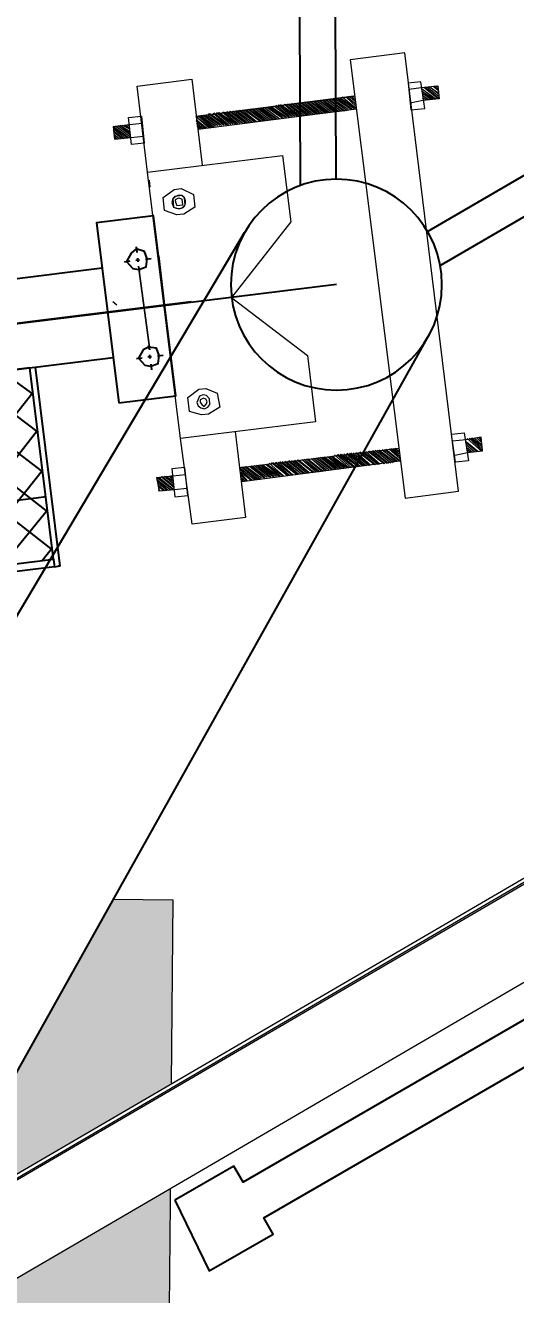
# Model space of a CAD drawing. Header units: millimetres. Extents: x 0 to 257, y -23 to 320.
# Drawn here: x 69.103 to 69.451, y -12.763 to -11.86 of the extents above; entities that cross this region are included whole.
import ezdxf
from ezdxf import colors
from ezdxf.entities.mleader import LeaderData, LeaderLine
from ezdxf.math import Vec2, Vec3

# ---------------------------------------------------------------- set-up
doc = ezdxf.new("R2010")
doc.units = ezdxf.units.MM
doc.header["$LTSCALE"] = 0.1
doc.linetypes.add('CENTER', pattern=[2, 1.25, -0.25, 0.25, -0.25])
for name, color, linetype in [('8', 8, 'Continuous'), ('9', 96, 'Continuous'), ('ASHURADOS', 7, 'Continuous'), ('FIBRA OPTICA AT&T', 5, 'Continuous'), ('PDF_Geometry', 5, 'Continuous'), ('titulos', 170, 'Continuous')]:
    doc.layers.add(name, color=color, linetype=linetype)
doc.styles.add('TEXTOS', font='romans.shx')

# ---------------------------------------------------------------- blocks, each defined once
blk = doc.blocks.new('TORREPLANTA')
at = {"layer": '8', "ltscale": 0.05}
h = blk.add_hatch(dxfattribs=at)
h.set_pattern_fill('AR-CONC', color=8, scale=0.00077)
h.paths.add_polyline_path([(28.1793, 102.8259), (28.3708, 102.6805), (28.3704, 102.6799), (28.3767, 102.6751), (28.0608, 102.7115), (28.0377, 102.7679)])
h.paths.add_polyline_path([(28.3509, 102.4627), (28.3424, 102.4591), (28.1903, 102.3952), (28.1511, 102.491)])
h.paths.add_polyline_path([(25.2673, 104.9069), (25.1918, 105.0944), (25.1992, 105.0888), (25.3757, 104.9548)], flags=17)
h.paths.add_polyline_path([(24.9933, 105.0027), (24.994, 105.0027), (24.995, 105.0106), (25.0765, 104.8224), (24.9641, 104.7726)], flags=17)
h.paths.add_polyline_path([(25.2266, 105.7636), (25.3462, 105.4934), (25.5502, 105.032), (25.4616, 104.9928), (25.2069, 105.1863), (25.2212, 105.2052), (25.1422, 105.3933), (24.9399, 105.4189), (24.8165, 105.2565), (24.8954, 105.0684), (24.919, 105.0654), (24.877, 104.734), (24.8186, 104.7084), (24.7175, 104.937), (24.495, 105.44)])
h.paths.add_polyline_path([(24.2477, 101.1594), (24.4231, 101.2359), (24.4344, 101.2408), (24.4047, 101.0064), (24.3862, 101.0087), (24.2632, 100.846), (24.3427, 100.6581), (24.5451, 100.6329), (24.6681, 100.7957), (24.6569, 100.8222), (24.864, 100.9092), (24.8676, 100.9008), (24.9936, 100.612), (24.2604, 100.2921), (24.0586, 100.7545), (23.9405, 101.0253)])
h.paths.add_polyline_path([(24.6737, 101.3453), (24.6951, 101.2963), (24.5013, 101.0458), (24.4977, 101.0462), (24.4979, 101.0481), (24.4923, 101.0488), (24.5215, 101.2788)])
h.paths.add_polyline_path([(24.7901, 101.0784), (24.8313, 100.984), (24.6719, 100.917)], flags=17)
at = {"layer": 'ASHURADOS', "ltscale": 0.1}
h = blk.add_hatch(dxfattribs=at)
h.set_pattern_fill('AR-CONC', color=8, scale=0.09)
h.paths.add_polyline_path([(29.1184, 102.616), (28.6219, 101.9887), (28.2103, 102.3144), (28.423, 102.4037), (28.4321, 102.3818), (28.6345, 102.3562), (28.7579, 102.5186), (28.6789, 102.7067), (28.4766, 102.7324), (28.4622, 102.7135), (28.283, 102.8496), (28.491, 103.1125), (28.7228, 102.9291)])
h.paths.add_polyline_path([(28.0145, 102.5104), (27.9946, 102.4852), (28.1403, 102.3699), (24.6681, 100.9118), (24.6664, 100.9095), (28.3445, 102.4541), (28.3455, 102.4517), (28.3664, 102.4605)])
h.paths.add_polyline_path([(28.3708, 102.6805), (28.3704, 102.6799), (28.3767, 102.6751), (28.1642, 102.6996), (28.2323, 102.7856)])
h.paths.add_polyline_path([(25.1861, 105.6157), (25.5817, 105.3026), (25.3835, 105.0522), (25.2069, 105.1863), (25.2212, 105.2052), (25.1422, 105.3933), (24.9399, 105.4189), (24.8165, 105.2565), (24.8954, 105.0684), (24.919, 105.0654), (24.8892, 104.8304), (24.4579, 105.1717), (24.9543, 105.7991)])
h.paths.add_polyline_path([(24.5451, 100.6329), (24.6681, 100.7957), (24.6569, 100.8222), (24.9577, 100.9486), (25.0285, 100.8926), (24.532, 100.2653), (23.9047, 100.7617), (24.4012, 101.389), (24.4484, 101.3516), (24.4047, 101.0064), (24.3862, 101.0087), (24.2632, 100.846), (24.3427, 100.6581)])
h.paths.add_polyline_path([(24.8847, 101.0064), (24.6719, 100.917), (24.7915, 101.0802)], flags=17)
h.paths.add_polyline_path([(24.628, 101.2095), (24.4969, 101.0402), (24.4979, 101.0481), (24.4923, 101.0488), (24.5232, 101.2925)], flags=17)
h.paths.add_polyline_path([(25.2677, 104.9059), (25.1918, 105.0944), (25.1992, 105.0888), (25.3324, 104.9877)], flags=17)
h.paths.add_polyline_path([(25.1208, 104.7203), (25.0852, 104.6753), (24.964, 104.7712), (24.9933, 105.0027), (24.994, 105.0027), (24.995, 105.0106)])
at = {"layer": '8', "lineweight": 0}
blk.add_line((24.4843, 101.0239), (24.9907, 105.0204), dxfattribs=at)
at = {"layer": '8', "ltscale": 0.1}
for p, q in [((24.3782, 100.8867), (25.0519, 101.7574)), ((24.5527, 100.7544), (25.2025, 101.641))]:
    blk.add_line(p, q, dxfattribs=at)
at = {"layer": '8', "lineweight": 0}
for points in [[(24.9639, 105.0824), (24.9218, 105.0877), (24.4023, 100.9875), (24.4514, 100.9813)], [(24.4901, 101.0313), (24.9944, 105.0118)], [(24.6951, 101.2963), (24.6737, 101.3453), (24.5215, 101.2788)], [(24.4231, 101.2359), (24.2477, 101.1594)], [(24.4344, 101.2408), (24.4231, 101.2359)]]:
    blk.add_lwpolyline(points, dxfattribs=at)
at = {"layer": '8', "linetype": 'CENTER', "lineweight": 0, "ltscale": 75}
blk.add_lwpolyline([(24.4861, 101.0261), (24.9919, 105.0178)], dxfattribs=at)
at = {"layer": '8', "ltscale": 0.1}
for points in [[(25.1059, 101.7916), (25.3995, 104.132)], [(25.1386, 101.7931), (25.4308, 104.1225)], [(27.3778, 102.6473), (25.2145, 101.7356)], [(27.3955, 102.6198), (25.2218, 101.7038)]]:
    blk.add_lwpolyline(points, dxfattribs=at)
blk.add_circle((25.1268, 101.6987), 0.0952, dxfattribs=at)
blk.add_circle((25.1268, 101.6987), 0.0952, dxfattribs=at)
blk = doc.blocks.new('A$Ce536baf8')
at = {"layer": 'PDF_Geometry', "lineweight": 9}
for points in [[(0.00375, 0.03333), (0.00625, 0.03583)], [(-0.13125, 0.00917), (-0.12292, 0.01833)], [(-0.13125, 0.0075), (-0.12125, 0.01833), (-0.12125, 0.00667), (-0.12125, -0.0025)], [(-0.12125, 0.01833), (-0.13125, 0.0175)], [(0.12125, 0.0125), (0.13042, 0.0225), (0.12125, 0.0225), (0.12125, 0.01083), (0.12125, 0.00167)], [(0.12125, 0.02167), (0.12125, 0.0225)], [(0.12125, 0.02083), (0.12292, 0.0225)], [(0.12125, 0.01917), (0.12458, 0.0225)], [(0.12125, 0.0175), (0.12625, 0.0225)], [(0.12125, 0.01667), (0.12708, 0.0225)], [(0.12125, 0.015), (0.12875, 0.0225)], [(0.12125, 0.01333), (0.12958, 0.0225)], [(0.12125, 0.01083), (0.13042, 0.02083)], [(0.12292, 0.01083), (0.13042, 0.01917)], [(0.13042, 0.0225), (0.13042, 0.01083), (0.13042, 0.00167)], [(-0.12125, 0.01667), (-0.13125, 0.00667), (-0.13125, 0.0175), (-0.13042, 0.0175)], [(-0.13125, 0.01667), (-0.12958, 0.0175)], [(-0.13125, 0.01417), (-0.12792, 0.0175)], [(-0.13125, 0.01333), (-0.12708, 0.0175)], [(-0.13125, 0.01167), (-0.12542, 0.0175)], [(-0.13125, 0.01083), (-0.12375, 0.0175)], [(-0.12958, 0.00667), (-0.12125, 0.015)], [(-0.12875, 0.00667), (-0.12125, 0.01417)], [(-0.12708, 0.00667), (-0.12125, 0.0125)], [(-0.12542, 0.00667), (-0.12125, 0.01167)], [(-0.12458, 0.00667), (-0.12125, 0.00917)], [(0.02958, 0.015), (-0.03042, 0.01333), (0.02958, 0.015)], [(0.12375, 0.01083), (0.13042, 0.0175), (0.12542, 0.01083)], [(0.12708, 0.01083), (0.13042, 0.01583)], [(0.12792, 0.01083), (0.13042, 0.01417)], [(0.12958, 0.01083), (0.13042, 0.0125)], [(0.13042, 0.01083), (0.13125, 0.01083)], [(-0.13125, -0.0025), (-0.13125, 0.00667)], [(-0.12292, 0.00667), (-0.12125, 0.00833)], [(-0.12208, 0.00667), (-0.12125, 0.0075)], [(0.09542, 0.00167), (0.09708, -0.095), (0.04958, -0.09583), (0.00042, -0.04833), (-0.04625, -0.0975), (-0.09375, -0.09833), (-0.09542, -0.00167), (0.09542, 0.00167), (0.15708, 0.0025), (0.15792, -0.03667), (0.09625, -0.0375)], [(0.08458, 0.00083), (0.08958, 0.00083)], [(-0.09458, -0.04083), (-0.15625, -0.04167), (-0.15708, -0.00333), (-0.09542, -0.00167)], [(0.03542, 0), (-0.03625, -0.00083)], [(0.07458, -0.01417), (0.07208, -0.01333), (0.06875, -0.01417)], [(-0.12958, -0.04167), (-0.13042, -0.04167), (-0.12792, -0.155)], [(-0.13042, -0.0425), (-0.12792, -0.04167), (-0.13042, -0.04417)], [(-0.12625, -0.04167), (-0.13042, -0.04583), (-0.12458, -0.04167)], [(-0.13042, -0.04833), (-0.12375, -0.04167)], [(-0.13042, -0.04917), (-0.12208, -0.04167)], [(-0.13042, -0.05083), (-0.12125, -0.04167)], [(-0.13042, -0.0525), (-0.12042, -0.0425)], [(-0.13042, -0.05333), (-0.12042, -0.04333)], [(-0.13042, -0.055), (-0.12042, -0.045)], [(-0.12042, -0.04167), (-0.11875, -0.155), (-0.11958, -0.155)], [(0.12208, -0.04), (0.12458, -0.03667)], [(0.12208, -0.04083), (0.12625, -0.03667)], [(0.12208, -0.0425), (0.12792, -0.03667)], [(0.12208, -0.04333), (0.12875, -0.03667)], [(0.12208, -0.045), (0.13125, -0.03667), (0.12208, -0.04667)], [(0.12292, -0.0375), (0.12208, -0.0375), (0.12458, -0.15083)], [(0.12208, -0.03833), (0.12375, -0.0375)], [(0.12208, -0.0475), (0.13125, -0.03833)], [(0.12208, -0.04917), (0.13125, -0.03917)], [(0.12292, -0.05), (0.13125, -0.04)], [(0.12292, -0.05167), (0.13125, -0.04167)], [(0.12292, -0.05333), (0.13125, -0.04333)], [(0.12292, -0.05417), (0.13125, -0.045)], [(0.13375, -0.15), (0.13125, -0.03667), (0.13375, -0.15), (0.13292, -0.15)], [(-0.12958, -0.05583), (-0.12042, -0.04583)], [(-0.12958, -0.0575), (-0.12042, -0.04833)], [(-0.12958, -0.05833), (-0.12042, -0.04917)], [(-0.12958, -0.06), (-0.12042, -0.05)], [(-0.12958, -0.06167), (-0.12042, -0.05167)], [(-0.12958, -0.0625), (-0.12042, -0.05333)], [(-0.12958, -0.06417), (-0.12042, -0.05417)], [(0.12292, -0.05583), (0.13208, -0.04583)], [(0.12292, -0.0575), (0.13208, -0.04667)], [(0.12292, -0.05833), (0.13208, -0.04917)], [(0.12292, -0.05917), (0.13208, -0.05)], [(0.12292, -0.06083), (0.13208, -0.05167)], [(0.12292, -0.0625), (0.13208, -0.0525)], [(0.12292, -0.06417), (0.13208, -0.05333)], [(-0.12958, -0.065), (-0.12042, -0.05583)], [(-0.12958, -0.06667), (-0.12042, -0.05667)], [(-0.12958, -0.06833), (-0.12042, -0.0575)], [(-0.12958, -0.06917), (-0.12042, -0.06)], [(-0.12958, -0.07083), (-0.12042, -0.06083)], [(-0.12958, -0.07167), (-0.11958, -0.0625)], [(0.12292, -0.065), (0.13208, -0.05583)], [(0.12292, -0.06583), (0.13208, -0.05667)], [(0.12292, -0.0675), (0.13208, -0.05833)], [(0.12292, -0.06917), (0.13208, -0.05917)], [(0.12292, -0.07083), (0.13208, -0.06083)], [(0.12292, -0.07167), (0.13208, -0.06167)], [(-0.12958, -0.07417), (-0.11958, -0.06417)], [(-0.12958, -0.075), (-0.11958, -0.065)], [(-0.12958, -0.07583), (-0.11958, -0.06667)], [(-0.12958, -0.0775), (-0.11958, -0.0675)], [(-0.12958, -0.07833), (-0.11958, -0.06917)], [(-0.12958, -0.08083), (-0.11958, -0.07)], [(-0.12958, -0.08167), (-0.11958, -0.07167)], [(0.12292, -0.0725), (0.13208, -0.06333)], [(0.12292, -0.07417), (0.13208, -0.065)], [(0.12292, -0.07583), (0.13208, -0.06583)], [(0.12292, -0.0775), (0.13208, -0.0675)], [(0.12292, -0.07833), (0.13208, -0.06833)], [(0.12292, -0.07917), (0.13208, -0.07)], [(0.12292, -0.08167), (0.13208, -0.07167)], [(-0.12958, -0.0825), (-0.11958, -0.07333)], [(-0.12958, -0.08417), (-0.11958, -0.07417)], [(-0.12958, -0.08583), (-0.11958, -0.07583)], [(-0.12958, -0.08667), (-0.11958, -0.07667)], [(-0.12958, -0.08833), (-0.11958, -0.07833)], [(-0.11958, -0.08), (-0.12958, -0.09), (-0.11958, -0.08083)], [(0.12292, -0.0825), (0.13208, -0.0725)], [(0.12292, -0.08417), (0.13208, -0.07417)], [(0.12292, -0.085), (0.13208, -0.075)], [(0.12292, -0.08583), (0.13208, -0.07667)], [(0.12292, -0.0875), (0.13208, -0.0775)], [(0.12292, -0.08917), (0.13208, -0.07917)], [(0.12292, -0.09083), (0.13208, -0.08083)], [(-0.12958, -0.0925), (-0.11958, -0.0825)], [(-0.12958, -0.09333), (-0.11958, -0.08333)], [(-0.12958, -0.095), (-0.11958, -0.08583), (-0.12958, -0.09667)], [(-0.12958, -0.0975), (-0.11958, -0.0875)], [(-0.12958, -0.09917), (-0.11958, -0.08917)], [(-0.12958, -0.1), (-0.11958, -0.09)], [(0.12292, -0.09167), (0.13208, -0.0825)], [(0.12292, -0.09333), (0.13208, -0.08333)], [(0.12292, -0.09417), (0.13208, -0.08417)], [(0.12292, -0.09583), (0.13208, -0.08583)], [(0.12375, -0.0975), (0.13208, -0.0875)], [(0.12375, -0.09833), (0.13208, -0.08917)], [(0.12375, -0.1), (0.13208, -0.09)], [(-0.12958, -0.10167), (-0.11958, -0.0925), (-0.12875, -0.1025)], [(-0.12875, -0.10417), (-0.11958, -0.09417)], [(-0.12875, -0.10583), (-0.11958, -0.09583)], [(-0.12875, -0.10667), (-0.11958, -0.0975)], [(-0.12875, -0.10833), (-0.11958, -0.09917)], [(0.12375, -0.10083), (0.13208, -0.09083)], [(0.12375, -0.1025), (0.13208, -0.09333)], [(0.12375, -0.10333), (0.13292, -0.09417)], [(0.12375, -0.105), (0.13292, -0.09583)], [(0.12375, -0.10667), (0.13292, -0.09667)], [(0.12375, -0.10833), (0.13292, -0.0975)], [(-0.12875, -0.10917), (-0.11958, -0.1)], [(-0.12875, -0.11083), (-0.11958, -0.10083)], [(-0.12875, -0.1125), (-0.11958, -0.10167)], [(-0.12875, -0.11333), (-0.11958, -0.10417)], [(-0.12875, -0.115), (-0.11958, -0.105)], [(-0.12875, -0.11583), (-0.11958, -0.10667)], [(-0.12875, -0.1175), (-0.11958, -0.1075)], [(0.12375, -0.10917), (0.13292, -0.1)], [(0.12375, -0.11), (0.13292, -0.10083)], [(0.12375, -0.11167), (0.13292, -0.1025)], [(0.12375, -0.11333), (0.13292, -0.10333)], [(0.12375, -0.115), (0.13292, -0.105)], [(0.12375, -0.11583), (0.13292, -0.10583)], [(0.12375, -0.11667), (0.13292, -0.1075)], [(-0.12875, -0.11833), (-0.11875, -0.10917)], [(-0.12875, -0.12), (-0.11875, -0.11083)], [(-0.12875, -0.12167), (-0.11875, -0.11167)], [(-0.12875, -0.1225), (-0.11875, -0.11333)], [(-0.11875, -0.11417), (-0.12875, -0.125), (-0.11875, -0.11583)], [(0.12375, -0.11833), (0.13292, -0.10917)], [(0.12375, -0.12), (0.13292, -0.11)], [(0.12375, -0.12167), (0.13292, -0.11167)], [(0.12375, -0.1225), (0.13292, -0.1125)], [(0.12375, -0.12333), (0.13292, -0.11417)], [(0.12375, -0.125), (0.13292, -0.11583)], [(0.12375, -0.12667), (0.13292, -0.11667)], [(-0.12875, -0.12667), (-0.11875, -0.1175)], [(-0.12875, -0.12833), (-0.11875, -0.11833)], [(-0.12875, -0.12917), (-0.11875, -0.12)], [(-0.12875, -0.13083), (-0.11875, -0.12083)], [(-0.12875, -0.1325), (-0.11875, -0.1225)], [(-0.12875, -0.13333), (-0.11875, -0.12417)], [(-0.12875, -0.13417), (-0.11875, -0.125)], [(0.12375, -0.12833), (0.13292, -0.11833)], [(0.12375, -0.12917), (0.13292, -0.11917)], [(0.12375, -0.13), (0.13292, -0.12083)], [(0.12375, -0.13167), (0.13292, -0.12167)], [(0.12375, -0.13333), (0.13292, -0.12333)], [(0.12375, -0.135), (0.13292, -0.125)], [(0.12375, -0.13583), (0.13292, -0.12583)], [(-0.12875, -0.13667), (-0.11875, -0.12667)], [(-0.12875, -0.1375), (-0.11875, -0.1275)], [(-0.12875, -0.13917), (-0.11875, -0.12917)], [(-0.12875, -0.14), (-0.11875, -0.13)], [(-0.12875, -0.14083), (-0.11875, -0.13167)], [(-0.12875, -0.14333), (-0.11875, -0.13333)], [(-0.12875, -0.14417), (-0.11875, -0.13417)], [(0.12375, -0.13667), (0.13292, -0.1275)], [(0.12375, -0.13833), (0.13292, -0.12833)], [(0.12375, -0.14), (0.13292, -0.13)], [(0.12375, -0.14167), (0.13292, -0.13167)], [(0.12375, -0.1425), (0.13292, -0.1325)], [(0.12375, -0.14417), (0.13292, -0.13417)], [(0.12458, -0.145), (0.13292, -0.135)], [(-0.12875, -0.14583), (-0.11875, -0.13583)], [(-0.12875, -0.14667), (-0.11875, -0.13667)], [(-0.12875, -0.14833), (-0.11875, -0.13833)], [(-0.12875, -0.15), (-0.11875, -0.14)], [(-0.12792, -0.15083), (-0.11875, -0.14083)], [(-0.12792, -0.1525), (-0.11875, -0.14333), (-0.12792, -0.15333)], [(0.12458, -0.14667), (0.13292, -0.13667)], [(0.12458, -0.1475), (0.13292, -0.13833)], [(0.12458, -0.14917), (0.13292, -0.14)], [(0.13292, -0.14083), (0.12458, -0.15083), (0.13375, -0.14167)], [(0.12625, -0.15083), (0.13375, -0.14417)], [(-0.11875, -0.145), (-0.12792, -0.155), (-0.11875, -0.14583)], [(-0.12625, -0.155), (-0.11875, -0.14833)], [(-0.12458, -0.155), (-0.11875, -0.14917)], [(-0.12292, -0.155), (-0.11875, -0.15)], [(-0.11875, -0.15167), (-0.12125, -0.155), (-0.11875, -0.1525)], [(0.12792, -0.15083), (0.13375, -0.145)], [(0.12958, -0.15083), (0.13375, -0.14667), (0.13042, -0.15083)], [(0.13125, -0.15), (0.13375, -0.14833)], [(0.13458, -0.18917), (0.13458, -0.19833), (0.13458, -0.21), (0.12542, -0.21), (0.12542, -0.19833), (0.12458, -0.18917)], [(-0.12792, -0.19417), (-0.12708, -0.20333)], [(-0.12708, -0.21417), (-0.11708, -0.21417), (-0.11792, -0.20333), (-0.11792, -0.19333)], [(0.12542, -0.2), (0.12542, -0.19833)], [(0.12542, -0.20167), (0.12708, -0.19833)], [(0.12542, -0.2025), (0.12875, -0.19833)], [(0.12542, -0.20417), (0.13042, -0.19833)], [(0.12542, -0.205), (0.13208, -0.19833), (0.12542, -0.20667)], [(0.12542, -0.2075), (0.13375, -0.19833)], [(-0.12708, -0.20417), (-0.12708, -0.20333), (-0.12708, -0.21417), (-0.11708, -0.20583)], [(-0.12708, -0.20583), (-0.12542, -0.20333)], [(-0.12708, -0.20667), (-0.12375, -0.20333)], [(-0.12708, -0.20833), (-0.12208, -0.20333)], [(-0.12708, -0.21), (-0.12042, -0.20333)], [(-0.12708, -0.21083), (-0.11958, -0.20333)], [(-0.12708, -0.21333), (-0.11708, -0.20417)], [(-0.12542, -0.21417), (-0.11708, -0.20667)], [(-0.12375, -0.21417), (-0.11708, -0.2075)], [(0.12542, -0.20917), (0.13458, -0.2)], [(0.12542, -0.21), (0.13458, -0.20083)], [(0.12708, -0.21), (0.13458, -0.2025)], [(0.12875, -0.21), (0.13458, -0.20417), (0.12958, -0.21)], [(0.13125, -0.21), (0.13458, -0.20667)], [(0.13208, -0.21), (0.13458, -0.2075)], [(-0.12292, -0.21417), (-0.11708, -0.20917)], [(-0.12125, -0.21417), (-0.11708, -0.21083)], [(-0.11958, -0.21417), (-0.11708, -0.2125)], [(-0.11875, -0.21417), (-0.11708, -0.21333)], [(0.13375, -0.21), (0.13458, -0.20917)]]:
    blk.add_lwpolyline(points, dxfattribs=at)
for points in [[(0.13542, 0.01083), (0.13542, 0.00167), (0.11625, 0.00167), (0.11625, 0.01083)], [(-0.13625, 0.00667), (-0.13625, -0.0025), (-0.11625, -0.0025), (-0.11625, 0.00667)], [(0.08125, -0.01583), (0.08125, -0.02083), (0.07625, -0.02917), (0.06708, -0.02917), (0.06292, -0.02083), (0.06292, -0.01583), (0.06708, -0.0075), (0.07625, -0.0075)], [(-0.06208, -0.01833), (-0.06208, -0.02333), (-0.06625, -0.03083), (-0.07625, -0.03167), (-0.08042, -0.02333), (-0.08042, -0.01833), (-0.07708, -0.01), (-0.06708, -0.01)], [(-0.07125, -0.01583), (-0.07375, -0.01667), (-0.07542, -0.01833), (-0.07625, -0.02083), (-0.07542, -0.02333), (-0.07375, -0.025), (-0.06958, -0.025), (-0.06708, -0.02333), (-0.06625, -0.02083), (-0.06708, -0.01833), (-0.06958, -0.01667)], [(-0.07125, -0.01583), (-0.07375, -0.01667), (-0.07542, -0.01833), (-0.07625, -0.02083), (-0.07542, -0.02333), (-0.07375, -0.025), (-0.06958, -0.025), (-0.06708, -0.02333), (-0.06625, -0.02083), (-0.06708, -0.01833), (-0.06958, -0.01667)], [(0.07208, -0.01417), (0.06875, -0.01417), (0.06792, -0.01583), (0.06708, -0.01833), (0.06792, -0.02083), (0.06958, -0.0225), (0.07458, -0.0225), (0.07625, -0.02083), (0.07625, -0.01583), (0.07458, -0.01417)], [(0.07208, -0.01583), (0.06958, -0.01667), (0.06958, -0.02083), (0.07375, -0.02083), (0.07458, -0.01833), (0.07375, -0.01583)], [(-0.07125, -0.01833), (-0.07292, -0.01917), (-0.07458, -0.02083), (-0.07292, -0.0225), (-0.07125, -0.02333), (-0.06958, -0.0225), (-0.06875, -0.02083), (-0.06958, -0.01833)], [(0.15958, -0.15), (-0.15458, -0.15583), (-0.15375, -0.19417), (0.16042, -0.18917)], [(0.13875, -0.19833), (0.13875, -0.18917), (0.11958, -0.18917), (0.11958, -0.19917)], [(-0.13292, -0.20333), (-0.13292, -0.19417), (-0.11292, -0.19333), (-0.11292, -0.2025)]]:
    blk.add_lwpolyline(points, close=True, dxfattribs=at)
blk.add_open_spline([(0.06875, -0.01417), (0.06139, -0.02644), (0.08332, -0.02558), (0.07458, -0.01417)], degree=3, dxfattribs=at)
blk = doc.blocks.new('A$C462F3C73')
at = {"linetype": 'Continuous'}
for points in [[(0, -67.083), (0, 1.167)], [(4, -2.5), (4, 0), (-3.917, 0), (-3.917, -2.5), (4, -2.5)], [(-1.667, -0.917), (-1.75, -0.583), (-2.083, -0.5), (-2.417, -0.583), (-2.583, -0.917), (-2.417, -1.167), (-2.083, -1.417), (-1.75, -1.167), (-1.667, -0.917)], [(-2.083, -0.583), (-2.083, -0.333)], [(2.583, -0.917), (2.5, -0.583), (2.167, -0.5), (1.833, -0.583), (1.75, -0.917), (1.833, -1.167), (2.167, -1.417), (2.5, -1.167), (2.583, -0.917)], [(2.167, -0.583), (2.167, -0.333)], [(-2.667, -0.917), (-2.417, -0.917)], [(-2.167, -0.917), (-2, -0.917)], [(-2.083, -1), (-2.083, -0.833)], [(-1.75, -0.917), (-1.583, -0.917)], [(1.667, -0.917), (1.833, -0.917)], [(2.083, -0.917), (2.25, -0.917)], [(2.167, -1), (2.167, -0.833)], [(2.5, -0.917), (2.75, -0.917)], [(-2.083, -1.5), (-2.083, -1.25)], [(2.167, -1.5), (2.167, -1.25)], [(-1.917, -2.5), (-1.917, -10.917)], [(2, -10.917), (2, -2.5)], [(10.75, -5.917), (2, -5.917)], [(10.75, -5.917), (10.75, -6)], [(10.75, -6.167), (10.75, -6)], [(10.417, -6.167), (2, -6.167), (2, -10.833), (2.5, -10.833), (2.917, -11.167), (2.5, -11.583), (2, -11.583), (2, -13.917), (2.5, -13.917), (2.917, -14.333), (2.5, -14.667), (2, -14.667), (2, -35.167), (2.333, -35.167), (2.333, -39.083), (1.583, -39.083), (1.583, -42.333), (10.417, -42.333), (10.417, -6.167)], [(2, -7.417), (3.167, -6.167)], [(2, -9.083), (4.833, -6.167)], [(2, -10.833), (6.583, -6.167)], [(2, -12.5), (8.333, -6.167)], [(10.417, -6.167), (2, -6.167)], [(2.25, -13.917), (10, -6.167)], [(10.417, -13.583), (3.083, -6.167)], [(10.417, -11.833), (4.75, -6.167)], [(10.417, -10.167), (6.5, -6.167)], [(7.667, -6.583), (7.667, -6.167)], [(7.667, -8.833), (7.667, -6.583)], [(10.417, -8.417), (8.25, -6.167)], [(10.417, -6.667), (9.917, -6.167)], [(10.417, -42.25), (10.417, -6.167)], [(10.417, -6.167), (10.667, -6.167)], [(10.667, -6.167), (10.75, -6.167), (10.75, -42.25)]]:
    blk.add_lwpolyline(points, dxfattribs=at)
at = {"extrusion": (8.92565e-05, -0.000155498, 1), "xscale": 61.31944444444304, "yscale": 61.31944444444304, "zscale": 61.31944444444304, "rotation": 179.0122403955838}
blk.add_blockref('A$Ce536baf8', (0.016, -0.025, 0), dxfattribs=at)
blk = doc.blocks.new('FLECHA')
blk.add_line((0, 0), (0, 1.55719))

msp = doc.modelspace()

# ---------------------------------------------------------------- linework, layer by layer
at = {"color": 8, "ltscale": 0.1}
msp.add_lwpolyline([(69.20914, -12.69578), (69.23346, -12.74616), (69.27894, -12.72003), (69.27224, -12.70846), (69.68648, -12.46861), (69.69318, -12.48018), (69.72826, -12.45986), (69.70022, -12.41143), (69.66513, -12.43175), (69.67183, -12.44332), (69.2576, -12.68317), (69.2509, -12.6716)], close=True, dxfattribs=at)

# ---------------------------------------------------------------- block references
at = {"layer": '8', "lineweight": 40, "xscale": -0.7880434782616024, "yscale": 0.7880434782616014, "zscale": 0.7880434782616016, "rotation": 293.0751467497207}
msp.add_blockref('TORREPLANTA', (3.35375, -61.67236), dxfattribs=at)

# ---------------------------------------------------------------- next in the draw order: block references
at = {"layer": 'FIBRA OPTICA AT&T', "extrusion": (0.000143329, 0.000107718, 1), "xscale": 0.01630804077010234, "yscale": 0.01630804077010234, "zscale": 0.01630804077010234, "rotation": 277.0704493031718}
msp.add_blockref('A$C462F3C73', (69.20174, -12.05889, 0.00862), dxfattribs=at)

# ---------------------------------------------------------------- next in the draw order: block references
at = {"layer": 'titulos', "extrusion": (-1.93321e-07, -2.91986e-07, 1), "xscale": 0.9896679930532221, "yscale": 0.9896679930532221, "zscale": 0.9896679930532221, "rotation": 97.03541785619419}
msp.add_blockref('FLECHA', (69.32394, -12.04449, -0.00001), dxfattribs=at)

# ---------------------------------------------------------------- next in the draw order: leaders
at = {"layer": '9'}
ml = msp.add_multileader_mtext('Standard', dxfattribs=at)
ml.set_content('\\A1;TUBO SUBTERRÁNEO DE PVC PESADO DE 2 1/2" PARA INSTALACIÓN F.O. GUIADAS CON CABLE GALVANIZADO ', color=256, style='TEXTOS')
ml.set_leader_properties()
ml.build(insert=Vec2(0, 0))
ml.multileader.update_dxf_attribs({"dogleg_length": 0.2, "arrow_head_size": 0.1})
ctx = ml.context
ctx.base_point, ctx.char_height, ctx.arrow_head_size, ctx.landing_gap_size, ctx.plane_origin = Vec3(62.02993, -10.54841), 0.1, 0.1, 0.05, Vec3(66.5511, -12.89729)
ctx.text_align_type = 2
notes = []
notes.append((ctx, [(1, (1, 1, 0), (64.56441, -10.54841), (-1, 0), 0.23924, [(3, [(69.10986, -14.33286)], 0, [])])]))
ctx.mtext.insert, ctx.mtext.width, ctx.mtext.alignment, ctx.mtext.line_spacing_factor, ctx.mtext.flow_direction = Vec3(64.27517, -10.49841), 2.2057619, 3, 0.9, 5
for ctx, leaders in notes:
    for number, flags, end, landing, length, lines in leaders:
        leader = LeaderData()
        leader.index, (leader.has_last_leader_line, leader.has_dogleg_vector, leader.attachment_direction) = number, flags
        leader.last_leader_point, leader.dogleg_vector, leader.dogleg_length = Vec3(end), Vec3(landing), length
        for number, points, colour, breaks in lines:
            line = LeaderLine()
            line.index, line.vertices, line.color, line.breaks = number, Vec3.list(points), colors.encode_raw_color(colour), breaks
            leader.lines.append(line)
        ctx.leaders.append(leader)

doc.saveas('drawing.dxf')
